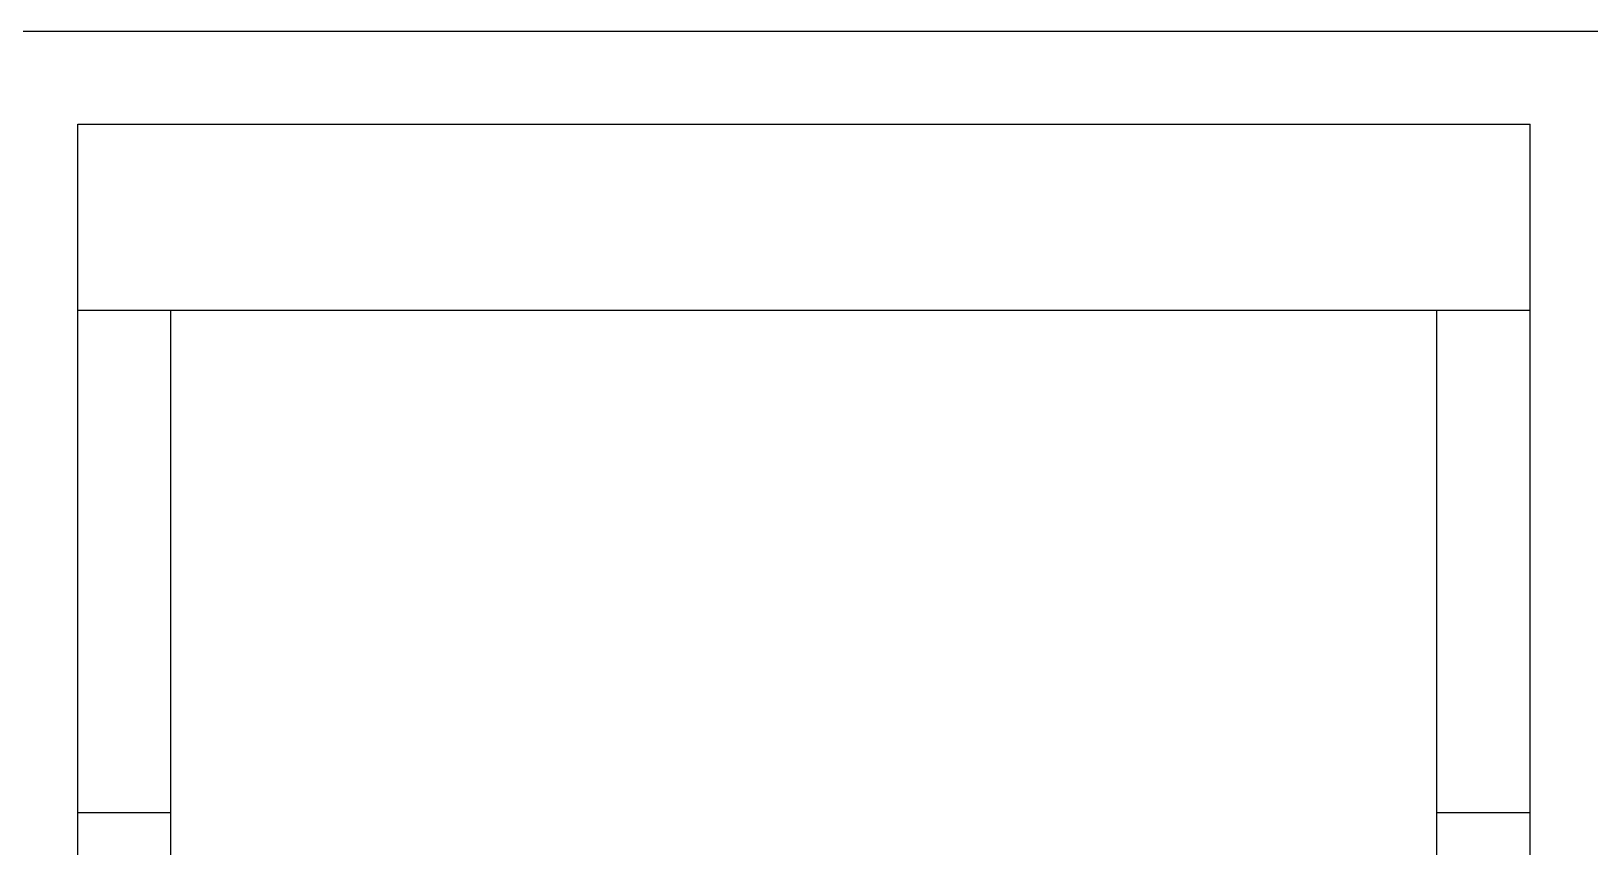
# Model space of a CAD drawing. Extents: x 11477420 to 23072185, y -28506554 to -14238804.
# Drawn here: x 11562083 to 11562920, y -14245223 to -14244784 of the extents above; entities that cross this region are included whole.
import ezdxf

# ---------------------------------------------------------------- set-up
doc = ezdxf.new("R2010")
doc.units = 0
doc.header["$LTSCALE"] = 50
doc.header["$MEASUREMENT"] = 0
doc.layers.get('0').update_dxf_attribs({"linetype": 'CONTINUOUS'})
doc.layers.add('CORE', color=7, linetype='CONTINUOUS')

# ---------------------------------------------------------------- blocks, each defined once
blk = doc.blocks.new('flooor')
at = {"layer": 'CORE'}
for p, q in [((11501416.8, -14174241.8), (11502296.8, -14174241.8)), ((11501466.8, -14176111.8), (11501466.8, -14174291.8)), ((11501466.8, -14174291.8), (11502246.8, -14174291.8)), ((11502246.8, -14176111.8), (11502246.8, -14174291.8)), ((11501466.8, -14174391.8), (11502246.8, -14174391.8)), ((11501516.8, -14176011.8), (11501516.8, -14174391.8)), ((11502196.8, -14176011.8), (11502196.8, -14174391.8)), ((11501466.8, -14174661.8), (11501516.8, -14174661.8)), ((11502196.8, -14174661.8), (11502246.8, -14174661.8))]:
    blk.add_line(p, q, dxfattribs=at)

msp = doc.modelspace()

# ---------------------------------------------------------------- block references
msp.add_blockref('flooor', (60641.27, -70542.64))

doc.saveas('drawing.dxf')
